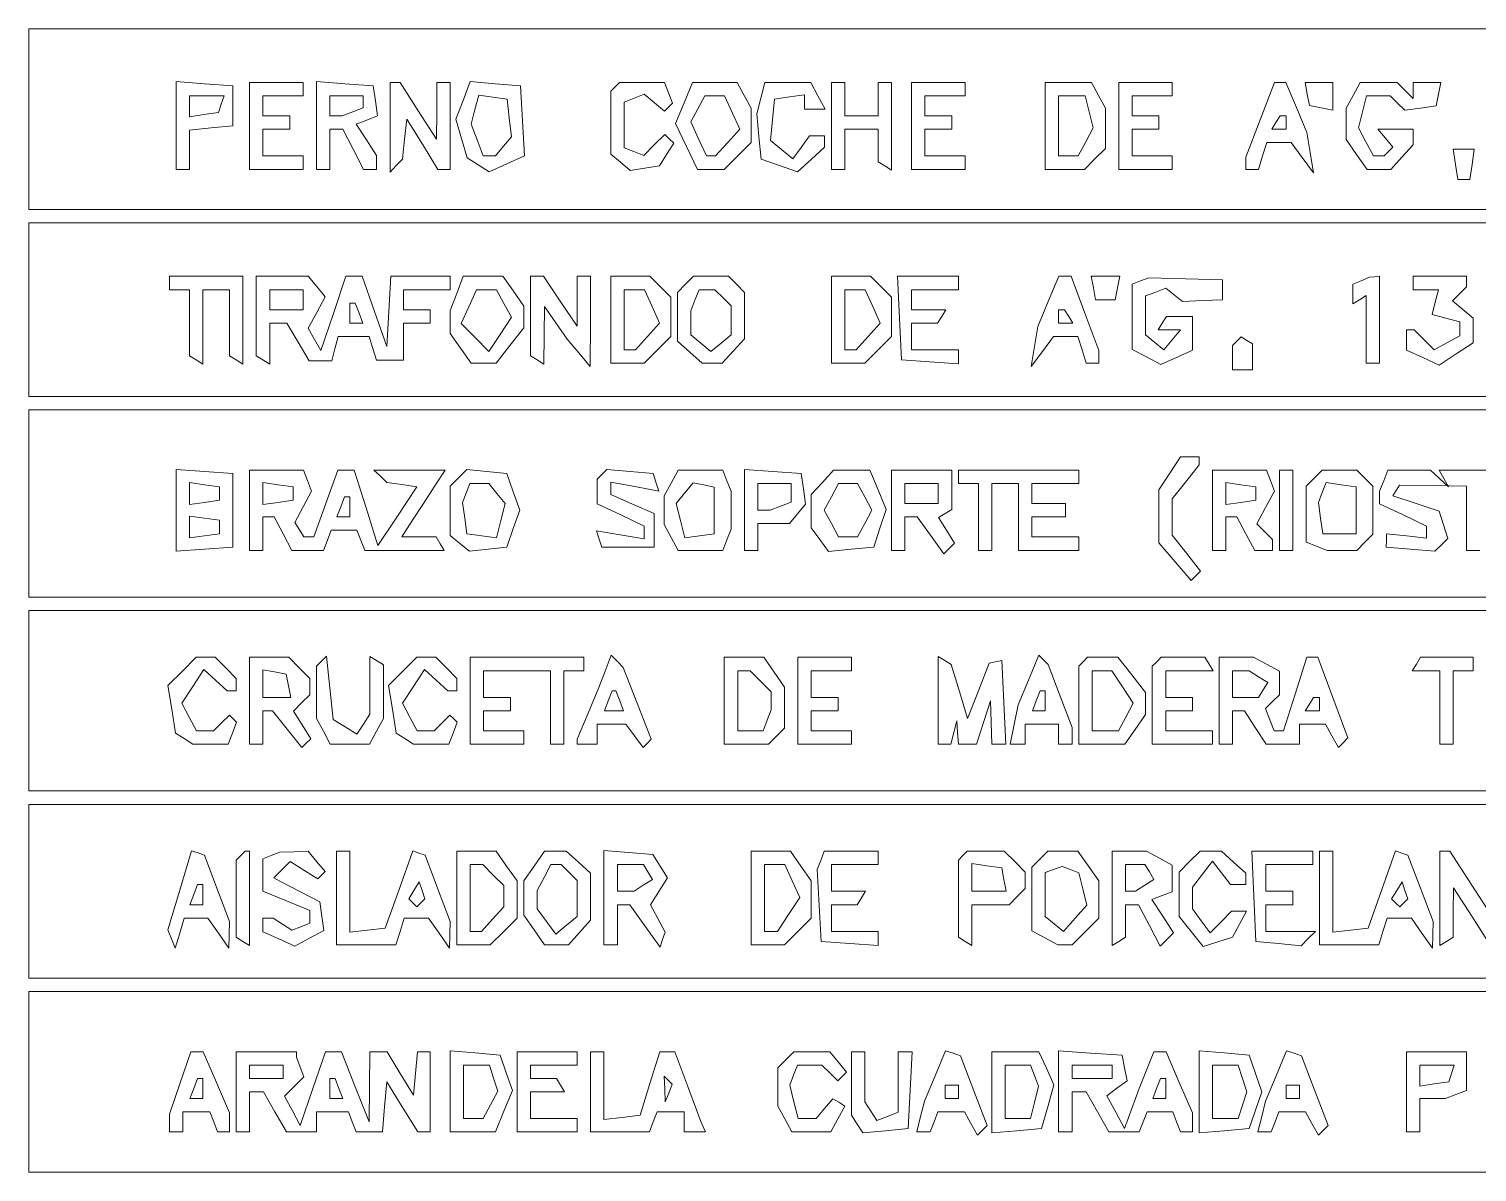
# Paper-space layout 'AN-01-DGE-004' of a CAD drawing. Header units: metres, sheet in millimetres. Extents: x 12 to 193, y 4 to 291.
# Drawn here: x 60.87 to 87.46, y 78.78 to 99.77 of the extents above; entities that cross this region are included whole.
import ezdxf

# ---------------------------------------------------------------- set-up
doc = ezdxf.new("R2010")
doc.units = ezdxf.units.M
doc.layers.add('DGE_CONTORNOS', color=7, linetype='Continuous', lineweight=0)
doc.layers.add('DGE_DATOS', color=7, linetype='Continuous', lineweight=0)

# ---------------------------------------------------------------- blocks, each defined once
blk = doc.blocks.new('LP_REF_DGE_MT_004')
at = {"layer": 'DGE_CONTORNOS'}
for points in [[(180.58, 98.112), (180.58, 96.455), (120.727, 96.455), (60.874, 96.455), (60.874, 98.112), (60.874, 99.77), (120.727, 99.77), (180.58, 99.77)], [(63.575, 97.996), (63.575, 97.191), (63.698, 97.191), (63.82, 97.191), (63.82, 97.552), (63.82, 97.912), (64.219, 97.951), (64.618, 97.989), (64.618, 98.358), (64.618, 98.726), (64.097, 98.764), (63.575, 98.802)], [(64.925, 97.989), (64.925, 97.191), (65.416, 97.191), (65.907, 97.191), (65.907, 97.314), (65.907, 97.437), (65.539, 97.437), (65.171, 97.437), (65.171, 97.682), (65.171, 97.928), (65.416, 97.928), (65.662, 97.928), (65.662, 98.051), (65.662, 98.174), (65.416, 98.174), (65.171, 98.174), (65.171, 98.358), (65.171, 98.542), (65.539, 98.542), (65.907, 98.542), (65.907, 98.665), (65.907, 98.787), (65.416, 98.787), (64.925, 98.787)], [(66.153, 97.996), (66.153, 97.191), (66.276, 97.191), (66.399, 97.191), (66.399, 97.56), (66.399, 97.928), (66.518, 97.928), (66.638, 97.928), (66.828, 97.56), (67.019, 97.191), (67.138, 97.191), (67.258, 97.191), (67.258, 97.318), (67.258, 97.446), (67.069, 97.733), (66.881, 98.021), (67.078, 98.097), (67.275, 98.172), (67.236, 98.449), (67.197, 98.726), (66.675, 98.764), (66.153, 98.802)], [(67.504, 97.965), (67.504, 97.142), (67.617, 97.259), (67.73, 97.376), (67.77, 97.744), (67.811, 98.112), (68.097, 97.652), (68.383, 97.191), (68.496, 97.191), (68.609, 97.191), (68.609, 97.989), (68.609, 98.787), (68.486, 98.787), (68.363, 98.787), (68.361, 98.266), (68.359, 97.744), (68.023, 98.265), (67.688, 98.786), (67.596, 98.787), (67.504, 98.787)], [(68.845, 98.457), (68.714, 98.112), (68.816, 97.757), (68.917, 97.401), (69.122, 97.272), (69.326, 97.143), (69.649, 97.29), (69.972, 97.438), (69.935, 98.082), (69.898, 98.726), (69.437, 98.764), (68.976, 98.802)], [(71.637, 98.706), (71.555, 98.624), (71.555, 98.045), (71.555, 97.467), (71.733, 97.32), (71.91, 97.173), (72.18, 97.213), (72.451, 97.253), (72.582, 97.462), (72.713, 97.671), (72.631, 97.753), (72.549, 97.834), (72.356, 97.641), (72.162, 97.447), (71.981, 97.517), (71.801, 97.586), (71.801, 98.006), (71.801, 98.427), (71.986, 98.498), (72.172, 98.569), (72.358, 98.415), (72.543, 98.261), (72.617, 98.335), (72.69, 98.409), (72.618, 98.598), (72.545, 98.787), (72.132, 98.787), (71.719, 98.787)], [(72.902, 98.41), (72.746, 98.033), (72.947, 97.612), (73.147, 97.191), (73.395, 97.191), (73.642, 97.191), (73.888, 97.437), (74.133, 97.682), (74.133, 97.997), (74.133, 98.312), (74.006, 98.55), (73.879, 98.787), (73.469, 98.787), (73.058, 98.787)], [(74.311, 98.498), (74.238, 98.208), (74.278, 97.794), (74.318, 97.38), (74.652, 97.263), (74.985, 97.147), (75.235, 97.372), (75.484, 97.598), (75.484, 97.702), (75.484, 97.805), (75.344, 97.805), (75.204, 97.805), (75.05, 97.595), (74.897, 97.385), (74.693, 97.554), (74.489, 97.723), (74.526, 98.102), (74.563, 98.481), (74.839, 98.52), (75.116, 98.559), (75.116, 98.428), (75.116, 98.296), (75.304, 98.296), (75.493, 98.296), (75.361, 98.542), (75.23, 98.787), (74.807, 98.787), (74.384, 98.787)], [(75.607, 97.989), (75.607, 97.191), (75.73, 97.191), (75.852, 97.191), (75.852, 97.56), (75.852, 97.928), (76.159, 97.928), (76.466, 97.928), (76.466, 97.628), (76.466, 97.329), (76.589, 97.253), (76.712, 97.177), (76.712, 97.982), (76.712, 98.787), (76.589, 98.787), (76.466, 98.787), (76.466, 98.481), (76.466, 98.174), (76.159, 98.174), (75.852, 98.174), (75.852, 98.481), (75.852, 98.787), (75.73, 98.787), (75.607, 98.787)], [(77.08, 97.989), (77.08, 97.191), (77.571, 97.191), (78.062, 97.191), (78.062, 97.314), (78.062, 97.437), (77.694, 97.437), (77.326, 97.437), (77.326, 97.682), (77.326, 97.928), (77.571, 97.928), (77.817, 97.928), (77.817, 98.051), (77.817, 98.174), (77.571, 98.174), (77.326, 98.174), (77.326, 98.358), (77.326, 98.542), (77.694, 98.542), (78.062, 98.542), (78.062, 98.665), (78.062, 98.787), (77.571, 98.787), (77.08, 98.787)], [(79.536, 97.989), (79.536, 97.191), (79.895, 97.191), (80.255, 97.191), (80.448, 97.384), (80.641, 97.577), (80.641, 97.945), (80.641, 98.312), (80.513, 98.55), (80.386, 98.787), (79.961, 98.787), (79.536, 98.787)], [(80.886, 97.989), (80.886, 97.191), (81.377, 97.191), (81.868, 97.191), (81.868, 97.314), (81.868, 97.437), (81.5, 97.437), (81.132, 97.437), (81.132, 97.682), (81.132, 97.928), (81.377, 97.928), (81.623, 97.928), (81.623, 98.051), (81.623, 98.174), (81.377, 98.174), (81.132, 98.174), (81.132, 98.358), (81.132, 98.542), (81.5, 98.542), (81.868, 98.542), (81.868, 98.665), (81.868, 98.787), (81.377, 98.787), (80.886, 98.787)], [(83.481, 98.101), (83.219, 97.415), (83.219, 97.303), (83.219, 97.191), (83.333, 97.191), (83.448, 97.191), (83.526, 97.437), (83.604, 97.682), (83.826, 97.682), (84.048, 97.682), (84.253, 97.406), (84.458, 97.13), (84.399, 97.498), (84.34, 97.867), (84.146, 98.327), (83.952, 98.787), (83.848, 98.787), (83.744, 98.787)], [(84.347, 98.574), (84.388, 98.361), (84.602, 98.319), (84.815, 98.278), (84.815, 98.533), (84.815, 98.787), (84.56, 98.787), (84.306, 98.787)], [(85.188, 98.55), (85.061, 98.312), (85.061, 98.025), (85.061, 97.737), (85.252, 97.464), (85.443, 97.191), (85.662, 97.191), (85.882, 97.191), (86.085, 97.416), (86.288, 97.64), (86.288, 97.784), (86.288, 97.928), (85.966, 97.928), (85.644, 97.928), (85.781, 97.763), (85.918, 97.599), (85.837, 97.518), (85.756, 97.437), (85.658, 97.437), (85.56, 97.437), (85.423, 97.694), (85.285, 97.951), (85.359, 98.246), (85.434, 98.542), (85.652, 98.542), (85.871, 98.542), (86.004, 98.409), (86.137, 98.276), (86.426, 98.317), (86.715, 98.358), (86.756, 98.573), (86.797, 98.787), (86.543, 98.787), (86.288, 98.787), (86.288, 98.64), (86.288, 98.493), (86.141, 98.64), (85.994, 98.787), (85.654, 98.787), (85.315, 98.787)], [(64.404, 98.388), (64.354, 98.235), (64.087, 98.196), (63.82, 98.157), (63.82, 98.349), (63.82, 98.542), (64.137, 98.542), (64.455, 98.542)], [(67.012, 98.432), (67.012, 98.323), (66.818, 98.248), (66.624, 98.174), (66.511, 98.174), (66.399, 98.174), (66.399, 98.358), (66.399, 98.542), (66.706, 98.542), (67.012, 98.542)], [(69.692, 98.135), (69.731, 97.79), (69.585, 97.614), (69.438, 97.437), (69.327, 97.437), (69.216, 97.437), (69.105, 97.731), (68.993, 98.024), (69.062, 98.29), (69.132, 98.555), (69.392, 98.518), (69.652, 98.481)], [(73.787, 98.235), (73.927, 97.929), (73.704, 97.683), (73.482, 97.437), (73.397, 97.437), (73.313, 97.437), (73.17, 97.751), (73.027, 98.065), (73.155, 98.303), (73.283, 98.542), (73.465, 98.542), (73.648, 98.542)], [(80.342, 98.246), (80.416, 97.951), (80.278, 97.694), (80.141, 97.437), (79.961, 97.437), (79.781, 97.437), (79.781, 97.989), (79.781, 98.542), (80.024, 98.542), (80.268, 98.542)], [(83.956, 98.051), (83.956, 97.928), (83.826, 97.928), (83.695, 97.928), (83.771, 98.051), (83.847, 98.174), (83.901, 98.174), (83.956, 98.174)], [(87.069, 97.283), (87.111, 97.007), (87.221, 97.007), (87.332, 97.007), (87.371, 97.283), (87.41, 97.56), (87.218, 97.56), (87.026, 97.56)], [(180.58, 94.613), (180.58, 93.017), (120.727, 93.017), (60.874, 93.017), (60.874, 94.613), (60.874, 96.209), (120.727, 96.209), (180.58, 96.209)], [(63.452, 95.104), (63.452, 94.981), (63.636, 94.981), (63.82, 94.981), (63.82, 94.375), (63.82, 93.768), (63.943, 93.692), (64.066, 93.616), (64.066, 94.299), (64.066, 94.981), (64.311, 94.981), (64.557, 94.981), (64.557, 94.375), (64.557, 93.768), (64.68, 93.692), (64.803, 93.616), (64.803, 94.422), (64.803, 95.227), (64.127, 95.227), (63.452, 95.227)], [(65.048, 94.498), (65.048, 93.768), (65.171, 93.692), (65.294, 93.616), (65.294, 93.992), (65.294, 94.368), (65.451, 94.368), (65.609, 94.368), (65.814, 94.02), (66.02, 93.672), (66.226, 93.672), (66.432, 93.672), (66.491, 93.897), (66.55, 94.122), (66.834, 94.122), (67.119, 94.122), (67.188, 93.903), (67.258, 93.684), (67.504, 93.684), (67.749, 93.684), (67.749, 94.026), (67.749, 94.368), (67.995, 94.368), (68.24, 94.368), (68.24, 94.49), (68.24, 94.613), (67.995, 94.613), (67.749, 94.613), (67.749, 94.797), (67.749, 94.981), (68.179, 94.981), (68.609, 94.981), (68.609, 95.104), (68.609, 95.227), (68.062, 95.227), (67.516, 95.227), (67.479, 94.582), (67.442, 93.938), (67.217, 94.582), (66.993, 95.227), (66.844, 95.227), (66.695, 95.227), (66.463, 94.545), (66.231, 93.863), (66.117, 94.068), (66.003, 94.272), (66.158, 94.561), (66.313, 94.85), (66.157, 95.039), (66, 95.227), (65.524, 95.227), (65.048, 95.227)], [(68.728, 94.912), (68.609, 94.597), (68.609, 94.387), (68.609, 94.177), (68.8, 93.904), (68.991, 93.631), (69.22, 93.631), (69.45, 93.631), (69.705, 93.954), (69.959, 94.278), (69.959, 94.48), (69.959, 94.681), (69.768, 94.954), (69.577, 95.227), (69.212, 95.227), (68.848, 95.227)], [(70.082, 94.498), (70.082, 93.768), (70.205, 93.692), (70.327, 93.616), (70.334, 94.146), (70.34, 94.675), (70.549, 94.374), (70.757, 94.074), (70.968, 93.822), (71.179, 93.57), (71.183, 94.398), (71.187, 95.227), (71.064, 95.227), (70.941, 95.227), (70.941, 94.769), (70.941, 94.311), (70.63, 94.769), (70.319, 95.227), (70.2, 95.227), (70.082, 95.227)], [(71.555, 94.429), (71.555, 93.631), (71.862, 93.631), (72.169, 93.631), (72.415, 93.877), (72.66, 94.122), (72.66, 94.482), (72.66, 94.841), (72.467, 95.034), (72.274, 95.227), (71.915, 95.227), (71.555, 95.227)], [(72.93, 95.08), (72.783, 94.932), (72.783, 94.485), (72.783, 94.037), (73.007, 93.834), (73.232, 93.631), (73.418, 93.631), (73.604, 93.631), (73.808, 93.856), (74.011, 94.08), (74.011, 94.506), (74.011, 94.932), (73.863, 95.08), (73.716, 95.227), (73.397, 95.227), (73.078, 95.227)], [(75.607, 94.429), (75.607, 93.631), (75.914, 93.631), (76.221, 93.631), (76.466, 93.877), (76.712, 94.122), (76.712, 94.482), (76.712, 94.841), (76.519, 95.034), (76.326, 95.227), (75.966, 95.227), (75.607, 95.227)], [(76.859, 94.46), (76.896, 93.692), (77.418, 93.655), (77.94, 93.617), (77.94, 93.747), (77.94, 93.877), (77.51, 93.877), (77.08, 93.877), (77.08, 94.122), (77.08, 94.368), (77.318, 94.368), (77.557, 94.368), (77.633, 94.49), (77.708, 94.613), (77.394, 94.613), (77.08, 94.613), (77.08, 94.797), (77.08, 94.981), (77.51, 94.981), (77.94, 94.981), (77.94, 95.104), (77.94, 95.227), (77.381, 95.227), (76.823, 95.227)], [(79.591, 94.767), (79.397, 94.306), (79.338, 93.938), (79.278, 93.57), (79.483, 93.846), (79.688, 94.122), (79.911, 94.122), (80.133, 94.122), (80.211, 93.877), (80.289, 93.631), (80.403, 93.631), (80.518, 93.631), (80.518, 93.749), (80.518, 93.867), (80.263, 94.547), (80.009, 95.227), (79.897, 95.227), (79.784, 95.227)], [(80.418, 95.012), (80.46, 94.797), (80.641, 94.797), (80.821, 94.797), (80.863, 95.012), (80.904, 95.227), (80.641, 95.227), (80.377, 95.227)], [(81.285, 95.142), (81.132, 95.084), (81.132, 94.484), (81.132, 93.885), (81.393, 93.745), (81.654, 93.606), (81.945, 93.738), (82.237, 93.871), (82.237, 94.181), (82.237, 94.49), (81.998, 94.49), (81.76, 94.49), (81.684, 94.368), (81.608, 94.245), (81.815, 94.245), (82.021, 94.245), (81.867, 94.059), (81.713, 93.874), (81.545, 94.013), (81.377, 94.152), (81.377, 94.509), (81.377, 94.866), (81.563, 94.938), (81.749, 95.009), (81.901, 94.888), (82.053, 94.766), (82.421, 94.782), (82.789, 94.797), (82.789, 94.978), (82.789, 95.159), (82.114, 95.18), (81.439, 95.2)], [(85.337, 95.146), (85.183, 95.084), (85.183, 94.903), (85.183, 94.721), (85.306, 94.797), (85.429, 94.873), (85.429, 94.252), (85.429, 93.631), (85.552, 93.631), (85.674, 93.631), (85.674, 94.429), (85.674, 95.227), (85.582, 95.217), (85.49, 95.208)], [(86.288, 95.104), (86.288, 94.981), (86.522, 94.981), (86.756, 94.981), (86.697, 94.753), (86.637, 94.524), (86.892, 94.457), (87.148, 94.391), (87.148, 94.261), (87.148, 94.131), (86.911, 94.004), (86.674, 93.877), (86.49, 94.061), (86.306, 94.245), (86.236, 94.245), (86.166, 94.245), (86.166, 94.058), (86.166, 93.871), (86.467, 93.734), (86.769, 93.596), (87.081, 93.801), (87.393, 94.005), (87.393, 94.233), (87.393, 94.46), (87.204, 94.617), (87.015, 94.775), (87.143, 94.903), (87.27, 95.031), (87.27, 95.129), (87.27, 95.227), (86.779, 95.227), (86.288, 95.227)], [(65.907, 94.797), (65.907, 94.613), (65.601, 94.613), (65.294, 94.613), (65.294, 94.797), (65.294, 94.981), (65.601, 94.981), (65.907, 94.981)], [(69.595, 94.728), (69.731, 94.474), (69.526, 94.16), (69.32, 93.847), (69.065, 94.102), (68.81, 94.357), (68.952, 94.669), (69.094, 94.981), (69.277, 94.981), (69.459, 94.981)], [(72.314, 94.675), (72.454, 94.369), (72.231, 94.123), (72.008, 93.877), (71.904, 93.877), (71.801, 93.877), (71.801, 94.429), (71.801, 94.981), (71.988, 94.981), (72.174, 94.981)], [(73.618, 94.834), (73.765, 94.687), (73.765, 94.419), (73.765, 94.152), (73.581, 93.999), (73.397, 93.846), (73.213, 93.999), (73.028, 94.152), (73.028, 94.373), (73.028, 94.593), (73.103, 94.787), (73.178, 94.981), (73.324, 94.981), (73.47, 94.981)], [(76.366, 94.675), (76.505, 94.369), (76.283, 94.123), (76.06, 93.877), (75.956, 93.877), (75.852, 93.877), (75.852, 94.429), (75.852, 94.981), (76.039, 94.981), (76.226, 94.981)], [(66.934, 94.552), (67.005, 94.368), (66.886, 94.368), (66.767, 94.368), (66.767, 94.552), (66.767, 94.736), (66.815, 94.736), (66.863, 94.736)], [(79.965, 94.49), (80.041, 94.368), (79.911, 94.368), (79.781, 94.368), (79.781, 94.49), (79.781, 94.613), (79.835, 94.613), (79.889, 94.613)], [(83.052, 94.037), (82.973, 93.958), (82.973, 93.733), (82.973, 93.508), (83.157, 93.508), (83.342, 93.508), (83.342, 93.747), (83.342, 93.985), (83.236, 94.05), (83.13, 94.115)], [(180.58, 91.053), (180.58, 89.334), (120.727, 89.334), (60.874, 89.334), (60.874, 91.053), (60.874, 92.772), (120.727, 92.772), (180.58, 92.772)], [(81.821, 91.61), (81.623, 91.307), (81.623, 90.818), (81.623, 90.33), (81.919, 89.985), (82.216, 89.641), (82.302, 89.726), (82.387, 89.812), (82.128, 90.142), (81.868, 90.472), (81.868, 90.807), (81.868, 91.142), (82.114, 91.455), (82.359, 91.767), (82.359, 91.839), (82.359, 91.912), (82.189, 91.912), (82.019, 91.912)], [(63.575, 90.93), (63.575, 90.179), (64.097, 90.217), (64.618, 90.255), (64.618, 90.93), (64.618, 91.605), (64.097, 91.643), (63.575, 91.681)], [(64.925, 90.93), (64.925, 90.193), (65.048, 90.193), (65.171, 90.193), (65.171, 90.5), (65.171, 90.807), (65.273, 90.807), (65.375, 90.807), (65.539, 90.5), (65.703, 90.193), (65.993, 90.193), (66.284, 90.193), (66.354, 90.378), (66.425, 90.562), (66.661, 90.562), (66.897, 90.562), (66.968, 90.378), (67.039, 90.193), (67.77, 90.193), (68.5, 90.193), (68.424, 90.316), (68.349, 90.439), (68.035, 90.439), (67.721, 90.439), (67.919, 90.746), (68.117, 91.053), (68.316, 91.36), (68.514, 91.667), (67.861, 91.667), (67.209, 91.667), (67.326, 91.554), (67.442, 91.442), (67.718, 91.401), (67.995, 91.36), (67.638, 90.822), (67.28, 90.285), (67.063, 90.976), (66.845, 91.667), (66.695, 91.667), (66.546, 91.667), (66.325, 91.053), (66.105, 90.439), (66.013, 90.439), (65.922, 90.439), (65.839, 90.573), (65.756, 90.708), (65.909, 90.995), (66.063, 91.282), (65.989, 91.474), (65.915, 91.667), (65.42, 91.667), (64.925, 91.667)], [(68.761, 91.525), (68.609, 91.372), (68.609, 90.92), (68.609, 90.469), (68.785, 90.322), (68.962, 90.176), (69.305, 90.215), (69.648, 90.255), (69.766, 90.592), (69.884, 90.93), (69.766, 91.268), (69.648, 91.605), (69.281, 91.641), (68.914, 91.678)], [(71.397, 91.591), (71.31, 91.503), (71.31, 91.276), (71.31, 91.049), (71.739, 90.844), (72.169, 90.639), (72.169, 90.523), (72.169, 90.407), (71.731, 90.478), (71.293, 90.549), (71.342, 90.402), (71.391, 90.255), (71.872, 90.255), (72.353, 90.255), (72.353, 90.562), (72.353, 90.869), (71.954, 91.044), (71.555, 91.22), (71.555, 91.334), (71.555, 91.448), (71.998, 91.365), (72.44, 91.282), (72.387, 91.444), (72.334, 91.605), (71.91, 91.642), (71.485, 91.678)], [(72.664, 91.429), (72.537, 91.192), (72.537, 90.93), (72.537, 90.668), (72.664, 90.431), (72.792, 90.193), (73.204, 90.193), (73.616, 90.193), (73.691, 90.388), (73.765, 90.582), (73.765, 90.93), (73.765, 91.278), (73.691, 91.472), (73.616, 91.667), (73.204, 91.667), (72.792, 91.667)], [(74.011, 90.937), (74.011, 90.193), (74.133, 90.193), (74.256, 90.193), (74.256, 90.439), (74.256, 90.684), (74.548, 90.684), (74.84, 90.684), (74.987, 90.862), (75.135, 91.039), (75.094, 91.322), (75.054, 91.605), (74.532, 91.643), (74.011, 91.681)], [(75.442, 91.442), (75.238, 91.218), (75.238, 90.913), (75.238, 90.609), (75.397, 90.391), (75.556, 90.174), (75.971, 90.214), (76.386, 90.255), (76.5, 90.599), (76.614, 90.942), (76.464, 91.305), (76.314, 91.667), (75.979, 91.667), (75.645, 91.667)], [(76.712, 90.93), (76.712, 90.193), (76.835, 90.193), (76.957, 90.193), (76.957, 90.5), (76.957, 90.807), (77.07, 90.807), (77.182, 90.807), (77.428, 90.47), (77.674, 90.132), (77.771, 90.23), (77.869, 90.327), (77.723, 90.562), (77.576, 90.796), (77.696, 90.87), (77.817, 90.944), (77.817, 91.306), (77.817, 91.667), (77.264, 91.667), (76.712, 91.667)], [(77.94, 91.544), (77.94, 91.421), (78.124, 91.421), (78.308, 91.421), (78.308, 90.807), (78.308, 90.193), (78.431, 90.193), (78.553, 90.193), (78.553, 90.807), (78.553, 91.421), (78.799, 91.421), (79.045, 91.421), (79.045, 90.807), (79.045, 90.193), (79.597, 90.193), (80.149, 90.193), (80.149, 90.316), (80.149, 90.439), (79.72, 90.439), (79.29, 90.439), (79.29, 90.623), (79.29, 90.807), (79.597, 90.807), (79.904, 90.807), (79.904, 90.93), (79.904, 91.053), (79.597, 91.053), (79.29, 91.053), (79.29, 91.237), (79.29, 91.421), (79.72, 91.421), (80.149, 91.421), (80.149, 91.544), (80.149, 91.667), (79.045, 91.667), (77.94, 91.667)], [(82.605, 90.93), (82.605, 90.193), (82.728, 90.193), (82.851, 90.193), (82.851, 90.5), (82.851, 90.807), (82.953, 90.807), (83.055, 90.807), (83.219, 90.5), (83.383, 90.193), (83.547, 90.193), (83.71, 90.193), (83.71, 90.292), (83.71, 90.39), (83.565, 90.535), (83.42, 90.679), (83.581, 90.981), (83.743, 91.282), (83.669, 91.474), (83.595, 91.667), (83.1, 91.667), (82.605, 91.667)], [(83.833, 90.93), (83.833, 90.193), (83.956, 90.193), (84.078, 90.193), (84.078, 90.93), (84.078, 91.667), (83.956, 91.667), (83.833, 91.667)], [(84.471, 91.519), (84.324, 91.372), (84.324, 90.857), (84.324, 90.342), (84.518, 90.268), (84.712, 90.193), (84.985, 90.193), (85.257, 90.193), (85.404, 90.341), (85.552, 90.488), (85.552, 90.93), (85.552, 91.372), (85.404, 91.519), (85.257, 91.667), (84.938, 91.667), (84.619, 91.667)], [(64.373, 91.237), (64.373, 91.114), (64.097, 91.075), (63.82, 91.036), (63.82, 91.237), (63.82, 91.438), (64.097, 91.399), (64.373, 91.36)], [(65.723, 91.237), (65.723, 91.114), (65.447, 91.075), (65.171, 91.036), (65.171, 91.237), (65.171, 91.438), (65.447, 91.399), (65.723, 91.36)], [(69.467, 91.239), (69.618, 91.056), (69.539, 90.739), (69.459, 90.423), (69.187, 90.462), (68.916, 90.5), (68.875, 90.785), (68.835, 91.071), (68.902, 91.246), (68.969, 91.421), (69.142, 91.421), (69.315, 91.421)], [(73.458, 90.928), (73.458, 90.5), (73.186, 90.462), (72.914, 90.423), (72.835, 90.739), (72.756, 91.056), (72.911, 91.244), (73.067, 91.432), (73.263, 91.394), (73.458, 91.356)], [(74.87, 91.25), (74.87, 91.079), (74.676, 91.005), (74.482, 90.93), (74.369, 90.93), (74.256, 90.93), (74.256, 91.176), (74.256, 91.421), (74.563, 91.421), (74.87, 91.421)], [(76.221, 91.176), (76.352, 90.93), (76.221, 90.684), (76.089, 90.439), (75.914, 90.439), (75.738, 90.439), (75.607, 90.684), (75.475, 90.93), (75.607, 91.176), (75.738, 91.421), (75.914, 91.421), (76.089, 91.421)], [(77.571, 91.237), (77.571, 91.053), (77.264, 91.053), (76.957, 91.053), (76.957, 91.237), (76.957, 91.421), (77.264, 91.421), (77.571, 91.421)], [(83.403, 91.237), (83.403, 91.114), (83.127, 91.075), (82.851, 91.036), (82.851, 91.237), (82.851, 91.438), (83.127, 91.399), (83.403, 91.36)], [(85.245, 90.93), (85.245, 90.5), (84.938, 90.5), (84.631, 90.5), (84.59, 90.785), (84.55, 91.071), (84.621, 91.254), (84.691, 91.438), (84.968, 91.399), (85.245, 91.36)], [(66.767, 90.991), (66.767, 90.807), (66.648, 90.807), (66.529, 90.807), (66.6, 90.991), (66.67, 91.176), (66.719, 91.176), (66.767, 91.176)], [(64.373, 90.623), (64.373, 90.5), (64.097, 90.461), (63.82, 90.422), (63.82, 90.623), (63.82, 90.824), (64.097, 90.785), (64.373, 90.746)], [(180.58, 87.431), (180.58, 85.774), (120.727, 85.774), (60.874, 85.774), (60.874, 87.431), (60.874, 89.088), (120.727, 89.088), (180.58, 89.088)], [(63.684, 87.97), (63.424, 87.71), (63.495, 87.274), (63.566, 86.837), (63.724, 86.737), (63.882, 86.637), (64.206, 86.635), (64.531, 86.633), (64.608, 86.835), (64.686, 87.036), (64.619, 87.103), (64.553, 87.169), (64.408, 87.024), (64.262, 86.878), (64.107, 86.878), (63.952, 86.878), (63.816, 87.132), (63.68, 87.386), (63.883, 87.695), (64.085, 88.004), (64.3, 87.81), (64.515, 87.615), (64.597, 87.615), (64.68, 87.615), (64.68, 87.729), (64.68, 87.843), (64.487, 88.036), (64.294, 88.229), (64.118, 88.229), (63.943, 88.229)], [(64.925, 87.431), (64.925, 86.633), (65.048, 86.633), (65.171, 86.633), (65.171, 86.94), (65.171, 87.247), (65.258, 87.247), (65.346, 87.247), (65.616, 86.909), (65.885, 86.572), (65.966, 86.652), (66.047, 86.732), (65.888, 86.986), (65.729, 87.241), (65.88, 87.391), (66.03, 87.541), (66.03, 87.692), (66.03, 87.843), (65.837, 88.036), (65.644, 88.229), (65.285, 88.229), (64.925, 88.229)], [(66.245, 88.159), (66.153, 88.065), (66.153, 87.587), (66.153, 87.108), (66.28, 86.87), (66.407, 86.633), (66.767, 86.633), (67.127, 86.633), (67.254, 86.87), (67.381, 87.108), (67.381, 87.6), (67.381, 88.092), (67.258, 88.168), (67.135, 88.243), (67.133, 87.714), (67.131, 87.185), (67.014, 87.001), (66.897, 86.817), (66.678, 86.952), (66.46, 87.088), (66.399, 87.67), (66.337, 88.252)], [(67.735, 87.97), (67.476, 87.71), (67.547, 87.274), (67.618, 86.837), (67.775, 86.737), (67.933, 86.637), (68.258, 86.635), (68.582, 86.633), (68.66, 86.835), (68.737, 87.036), (68.671, 87.103), (68.604, 87.169), (68.459, 87.024), (68.314, 86.878), (68.159, 86.878), (68.003, 86.878), (67.867, 87.132), (67.732, 87.386), (67.934, 87.695), (68.137, 88.004), (68.352, 87.81), (68.567, 87.615), (68.649, 87.615), (68.731, 87.615), (68.731, 87.729), (68.731, 87.843), (68.538, 88.036), (68.345, 88.229), (68.17, 88.229), (67.995, 88.229)], [(68.977, 87.431), (68.977, 86.633), (69.468, 86.633), (69.959, 86.633), (69.959, 86.756), (69.959, 86.878), (69.591, 86.878), (69.222, 86.878), (69.222, 87.063), (69.222, 87.247), (69.468, 87.247), (69.714, 87.247), (69.714, 87.37), (69.714, 87.492), (69.468, 87.492), (69.222, 87.492), (69.222, 87.738), (69.222, 87.983), (69.836, 87.983), (70.45, 87.983), (70.45, 87.308), (70.45, 86.633), (70.573, 86.633), (70.696, 86.633), (70.696, 87.308), (70.696, 87.983), (70.88, 87.983), (71.064, 87.983), (71.064, 88.106), (71.064, 88.229), (70.02, 88.229), (68.977, 88.229)], [(71.452, 87.973), (71.339, 87.676), (71.14, 87.201), (70.941, 86.726), (70.941, 86.679), (70.941, 86.633), (71.125, 86.633), (71.31, 86.633), (71.31, 86.817), (71.31, 87.001), (71.572, 87.001), (71.835, 87.001), (71.992, 86.787), (72.149, 86.572), (72.225, 86.648), (72.301, 86.724), (72.042, 87.384), (71.783, 88.045), (71.674, 88.157), (71.564, 88.269)], [(73.642, 87.431), (73.642, 86.633), (74.048, 86.633), (74.453, 86.633), (74.6, 86.78), (74.747, 86.928), (74.747, 87.305), (74.747, 87.683), (74.556, 87.956), (74.365, 88.229), (74.004, 88.229), (73.642, 88.229)], [(74.993, 87.431), (74.993, 86.633), (75.484, 86.633), (75.975, 86.633), (75.975, 86.756), (75.975, 86.878), (75.607, 86.878), (75.238, 86.878), (75.238, 87.063), (75.238, 87.247), (75.484, 87.247), (75.73, 87.247), (75.73, 87.37), (75.73, 87.492), (75.484, 87.492), (75.238, 87.492), (75.238, 87.738), (75.238, 87.983), (75.607, 87.983), (75.975, 87.983), (75.975, 88.106), (75.975, 88.229), (75.484, 88.229), (74.993, 88.229)], [(77.571, 87.438), (77.571, 86.633), (77.685, 86.633), (77.799, 86.633), (77.855, 86.848), (77.911, 87.063), (77.925, 86.848), (77.94, 86.633), (78.106, 86.633), (78.272, 86.633), (78.4, 87.032), (78.528, 87.431), (78.541, 87.032), (78.553, 86.633), (78.682, 86.633), (78.811, 86.633), (78.774, 87.4), (78.738, 88.168), (78.622, 88.146), (78.507, 88.124), (78.307, 87.614), (78.108, 87.103), (77.959, 87.599), (77.81, 88.096), (77.691, 88.17), (77.571, 88.243)], [(79.226, 87.812), (79.036, 87.357), (78.963, 86.995), (78.891, 86.633), (79.029, 86.633), (79.167, 86.633), (79.167, 86.817), (79.167, 87.001), (79.474, 87.001), (79.781, 87.001), (79.781, 86.817), (79.781, 86.633), (79.904, 86.633), (80.027, 86.633), (80.027, 86.786), (80.027, 86.94), (79.807, 87.517), (79.588, 88.095), (79.502, 88.181), (79.416, 88.267)], [(80.231, 88.147), (80.149, 88.065), (80.149, 87.349), (80.149, 86.633), (80.572, 86.633), (80.995, 86.633), (81.186, 86.906), (81.377, 87.179), (81.377, 87.38), (81.377, 87.582), (81.123, 87.905), (80.868, 88.229), (80.591, 88.229), (80.313, 88.229)], [(81.582, 88.147), (81.5, 88.065), (81.5, 87.349), (81.5, 86.633), (82.053, 86.633), (82.605, 86.633), (82.605, 86.756), (82.605, 86.878), (82.175, 86.878), (81.746, 86.878), (81.746, 87.063), (81.746, 87.247), (81.991, 87.247), (82.237, 87.247), (82.237, 87.37), (82.237, 87.492), (81.991, 87.492), (81.746, 87.492), (81.746, 87.738), (81.746, 87.983), (82.183, 87.983), (82.62, 87.983), (82.544, 88.106), (82.468, 88.229), (82.066, 88.229), (81.664, 88.229)], [(82.728, 87.431), (82.728, 86.633), (82.851, 86.633), (82.973, 86.633), (82.973, 86.94), (82.973, 87.247), (83.082, 87.247), (83.191, 87.247), (83.392, 86.94), (83.593, 86.633), (83.897, 86.633), (84.201, 86.633), (84.201, 86.817), (84.201, 87.001), (84.441, 87.001), (84.68, 87.001), (84.8, 86.787), (84.919, 86.574), (85.006, 86.661), (85.093, 86.748), (84.816, 87.488), (84.539, 88.229), (84.438, 88.229), (84.336, 88.229), (84.124, 87.554), (83.911, 86.878), (83.823, 86.878), (83.736, 86.878), (83.658, 87.083), (83.579, 87.288), (83.706, 87.415), (83.833, 87.541), (83.833, 87.758), (83.833, 87.975), (83.595, 88.102), (83.358, 88.229), (83.043, 88.229), (82.728, 88.229)], [(86.35, 88.106), (86.274, 87.983), (86.527, 87.983), (86.779, 87.983), (86.779, 87.308), (86.779, 86.633), (86.902, 86.633), (87.025, 86.633), (87.025, 87.308), (87.025, 87.983), (87.209, 87.983), (87.393, 87.983), (87.393, 88.106), (87.393, 88.229), (86.909, 88.229), (86.426, 88.229)], [(65.639, 87.706), (65.68, 87.492), (65.425, 87.492), (65.171, 87.492), (65.171, 87.747), (65.171, 88.001), (65.384, 87.96), (65.598, 87.919)], [(74.309, 87.791), (74.502, 87.598), (74.502, 87.432), (74.502, 87.267), (74.427, 87.073), (74.353, 86.878), (74.12, 86.878), (73.888, 86.878), (73.888, 87.431), (73.888, 87.983), (74.002, 87.983), (74.116, 87.983)], [(80.953, 87.685), (81.149, 87.386), (81.013, 87.132), (80.878, 86.878), (80.636, 86.878), (80.395, 86.878), (80.395, 87.431), (80.395, 87.983), (80.576, 87.983), (80.758, 87.983)], [(83.449, 87.873), (83.619, 87.765), (83.534, 87.629), (83.45, 87.492), (83.212, 87.492), (82.973, 87.492), (82.973, 87.738), (82.973, 87.983), (83.127, 87.982), (83.28, 87.98)], [(71.722, 87.431), (71.793, 87.247), (71.617, 87.247), (71.44, 87.247), (71.511, 87.431), (71.581, 87.615), (71.617, 87.615), (71.652, 87.615)], [(79.536, 87.431), (79.536, 87.247), (79.417, 87.247), (79.298, 87.247), (79.368, 87.431), (79.439, 87.615), (79.487, 87.615), (79.536, 87.615)], [(84.569, 87.37), (84.569, 87.247), (84.439, 87.247), (84.309, 87.247), (84.385, 87.37), (84.461, 87.492), (84.515, 87.492), (84.569, 87.492)], [(180.58, 83.932), (180.58, 82.336), (120.727, 82.336), (60.874, 82.336), (60.874, 83.932), (60.874, 85.528), (120.727, 85.528), (180.58, 85.528)], [(63.642, 83.95), (63.422, 83.224), (63.49, 83.056), (63.558, 82.888), (63.642, 83.165), (63.726, 83.441), (63.942, 83.441), (64.159, 83.441), (64.351, 83.165), (64.544, 82.888), (64.55, 83.134), (64.557, 83.379), (64.325, 83.989), (64.094, 84.598), (63.978, 84.637), (63.861, 84.675)], [(64.762, 84.587), (64.68, 84.505), (64.68, 83.796), (64.68, 83.087), (64.803, 83.011), (64.925, 82.935), (64.925, 83.802), (64.925, 84.669), (64.884, 84.669), (64.843, 84.669)], [(65.324, 84.587), (65.171, 84.525), (65.171, 84.23), (65.171, 83.935), (65.601, 83.756), (66.03, 83.576), (66.03, 83.46), (66.03, 83.344), (65.866, 83.281), (65.701, 83.218), (65.528, 83.328), (65.355, 83.437), (65.263, 83.439), (65.171, 83.441), (65.171, 83.315), (65.171, 83.19), (65.462, 83.057), (65.754, 82.924), (66.022, 83.068), (66.291, 83.212), (66.253, 83.476), (66.214, 83.74), (65.846, 83.928), (65.478, 84.116), (65.425, 84.149), (65.371, 84.182), (65.52, 84.33), (65.668, 84.478), (65.923, 84.319), (66.177, 84.16), (66.244, 84.227), (66.311, 84.294), (66.156, 84.481), (66, 84.669), (65.739, 84.659), (65.478, 84.649)], [(66.521, 83.809), (66.521, 82.95), (67.066, 82.95), (67.61, 82.95), (67.688, 83.195), (67.766, 83.441), (67.988, 83.441), (68.21, 83.441), (68.403, 83.165), (68.596, 82.888), (68.602, 83.134), (68.608, 83.379), (68.377, 83.989), (68.146, 84.598), (68.033, 84.635), (67.921, 84.673), (67.669, 83.965), (67.417, 83.257), (67.092, 83.218), (66.767, 83.179), (66.767, 83.924), (66.767, 84.669), (66.644, 84.669), (66.521, 84.669)], [(68.731, 83.809), (68.731, 82.95), (69.038, 82.95), (69.345, 82.95), (69.591, 83.195), (69.836, 83.441), (69.836, 83.782), (69.836, 84.123), (69.645, 84.396), (69.454, 84.669), (69.093, 84.669), (68.731, 84.669)], [(70.15, 84.396), (69.959, 84.123), (69.959, 83.809), (69.959, 83.495), (70.15, 83.223), (70.341, 82.95), (70.561, 82.95), (70.78, 82.95), (70.984, 83.174), (71.187, 83.399), (71.187, 83.83), (71.187, 84.262), (70.962, 84.465), (70.738, 84.669), (70.54, 84.669), (70.341, 84.669)], [(71.432, 83.817), (71.432, 82.95), (71.555, 82.95), (71.678, 82.95), (71.678, 83.318), (71.678, 83.686), (71.792, 83.686), (71.907, 83.686), (72.184, 83.297), (72.462, 82.907), (72.508, 83.044), (72.553, 83.182), (72.42, 83.431), (72.286, 83.681), (72.442, 83.93), (72.597, 84.178), (72.463, 84.393), (72.328, 84.607), (71.88, 84.645), (71.432, 84.683)], [(74.133, 83.809), (74.133, 82.95), (74.44, 82.95), (74.747, 82.95), (74.993, 83.195), (75.238, 83.441), (75.238, 83.782), (75.238, 84.123), (75.047, 84.396), (74.856, 84.669), (74.495, 84.669), (74.133, 84.669)], [(75.412, 84.5), (75.347, 84.332), (75.385, 83.672), (75.423, 83.011), (75.944, 82.973), (76.466, 82.936), (76.466, 83.065), (76.466, 83.195), (76.037, 83.195), (75.607, 83.195), (75.607, 83.441), (75.607, 83.686), (75.845, 83.686), (76.083, 83.686), (76.159, 83.809), (76.235, 83.932), (75.921, 83.932), (75.607, 83.932), (75.607, 84.177), (75.607, 84.423), (76.037, 84.423), (76.466, 84.423), (76.466, 84.546), (76.466, 84.669), (75.971, 84.669), (75.476, 84.669)], [(78.021, 84.587), (77.94, 84.505), (77.94, 83.796), (77.94, 83.087), (78.062, 83.011), (78.185, 82.935), (78.185, 83.311), (78.185, 83.686), (78.529, 83.686), (78.873, 83.686), (79.02, 83.834), (79.167, 83.981), (79.167, 84.132), (79.167, 84.283), (78.974, 84.476), (78.781, 84.669), (78.442, 84.669), (78.103, 84.669)], [(79.437, 84.521), (79.29, 84.374), (79.29, 83.789), (79.29, 83.204), (79.528, 83.077), (79.765, 82.95), (79.896, 82.95), (80.027, 82.95), (80.272, 83.195), (80.518, 83.441), (80.518, 83.782), (80.518, 84.123), (80.327, 84.396), (80.136, 84.669), (79.86, 84.669), (79.585, 84.669)], [(80.763, 83.802), (80.763, 82.935), (80.886, 83.011), (81.009, 83.087), (81.009, 83.387), (81.009, 83.686), (81.129, 83.686), (81.248, 83.686), (81.446, 83.304), (81.644, 82.922), (81.767, 83.045), (81.891, 83.169), (81.691, 83.474), (81.491, 83.78), (81.68, 83.852), (81.868, 83.924), (81.868, 84.169), (81.868, 84.414), (81.631, 84.541), (81.393, 84.669), (81.078, 84.669), (80.763, 84.669)], [(82.184, 84.476), (81.991, 84.283), (81.991, 83.875), (81.991, 83.468), (82.214, 83.193), (82.436, 82.919), (82.705, 83.004), (82.974, 83.089), (83.101, 83.326), (83.228, 83.564), (83.092, 83.564), (82.956, 83.564), (82.758, 83.366), (82.56, 83.168), (82.398, 83.389), (82.237, 83.611), (82.237, 83.809), (82.237, 84.008), (82.421, 84.246), (82.605, 84.484), (82.772, 84.27), (82.939, 84.055), (83.079, 84.055), (83.219, 84.055), (83.219, 84.158), (83.219, 84.262), (82.994, 84.465), (82.77, 84.669), (82.573, 84.669), (82.377, 84.669)], [(83.367, 83.84), (83.403, 83.011), (83.818, 82.971), (84.232, 82.932), (84.364, 83.064), (84.496, 83.195), (84.041, 83.195), (83.587, 83.195), (83.587, 83.441), (83.587, 83.686), (83.833, 83.686), (84.078, 83.686), (84.078, 83.809), (84.078, 83.932), (83.833, 83.932), (83.587, 83.932), (83.587, 84.177), (83.587, 84.423), (84.017, 84.423), (84.447, 84.423), (84.447, 84.546), (84.447, 84.669), (83.889, 84.669), (83.33, 84.669)], [(84.569, 83.809), (84.569, 82.95), (85.114, 82.95), (85.658, 82.95), (85.736, 83.195), (85.814, 83.441), (86.036, 83.441), (86.258, 83.441), (86.451, 83.165), (86.644, 82.888), (86.65, 83.134), (86.656, 83.379), (86.425, 83.989), (86.194, 84.598), (86.081, 84.635), (85.969, 84.673), (85.717, 83.965), (85.465, 83.257), (85.14, 83.218), (84.815, 83.179), (84.815, 83.924), (84.815, 84.669), (84.692, 84.669), (84.569, 84.669)], [(86.779, 83.802), (86.779, 82.935), (86.902, 83.011), (87.025, 83.087), (87.027, 83.54), (87.029, 83.993), (87.365, 83.472), (87.7, 82.952), (87.792, 82.951), (87.884, 82.95), (87.884, 83.809), (87.884, 84.669), (87.762, 84.669), (87.639, 84.669), (87.637, 84.147), (87.635, 83.625), (87.299, 84.146), (86.964, 84.667), (86.871, 84.668), (86.779, 84.669)], [(69.398, 84.23), (69.591, 84.037), (69.591, 83.841), (69.591, 83.644), (69.388, 83.42), (69.184, 83.195), (69.081, 83.195), (68.977, 83.195), (68.977, 83.809), (68.977, 84.423), (69.091, 84.423), (69.205, 84.423)], [(70.794, 84.276), (70.941, 84.128), (70.941, 83.8), (70.941, 83.471), (70.744, 83.307), (70.546, 83.143), (70.376, 83.377), (70.205, 83.611), (70.205, 83.779), (70.205, 83.948), (70.332, 84.186), (70.459, 84.423), (70.553, 84.423), (70.647, 84.423)], [(72.239, 84.287), (72.323, 84.15), (72.154, 84.043), (71.985, 83.936), (71.831, 83.934), (71.678, 83.932), (71.678, 84.177), (71.678, 84.423), (71.916, 84.423), (72.155, 84.423)], [(74.89, 84.121), (75.028, 83.819), (74.823, 83.507), (74.619, 83.195), (74.499, 83.195), (74.379, 83.195), (74.379, 83.809), (74.379, 84.423), (74.566, 84.423), (74.753, 84.423)], [(78.776, 84.147), (78.817, 83.932), (78.501, 83.932), (78.185, 83.932), (78.185, 84.186), (78.185, 84.44), (78.46, 84.401), (78.735, 84.362)], [(80.226, 83.975), (80.301, 83.676), (80.084, 83.436), (79.867, 83.196), (79.701, 83.334), (79.536, 83.471), (79.536, 83.875), (79.536, 84.28), (79.689, 84.333), (79.843, 84.387), (79.997, 84.33), (80.152, 84.273)], [(81.447, 84.287), (81.531, 84.15), (81.362, 84.043), (81.193, 83.936), (81.101, 83.934), (81.009, 83.932), (81.009, 84.177), (81.009, 84.423), (81.186, 84.423), (81.363, 84.423)], [(64.066, 83.871), (64.066, 83.686), (63.947, 83.686), (63.828, 83.686), (63.899, 83.871), (63.969, 84.055), (64.018, 84.055), (64.066, 84.055)], [(68.069, 83.72), (67.995, 83.645), (67.921, 83.719), (67.847, 83.793), (67.943, 83.948), (68.04, 84.104), (68.091, 83.949), (68.143, 83.794)], [(86.117, 83.72), (86.043, 83.645), (85.969, 83.719), (85.895, 83.793), (85.992, 83.948), (86.088, 84.104), (86.139, 83.949), (86.191, 83.794)], [(180.58, 80.433), (180.58, 78.775), (120.727, 78.775), (60.874, 78.775), (60.874, 80.433), (60.874, 82.09), (120.727, 82.09), (180.58, 82.09)], [(63.648, 80.411), (63.452, 79.837), (63.452, 79.674), (63.452, 79.512), (63.575, 79.512), (63.698, 79.512), (63.698, 79.696), (63.698, 79.88), (63.947, 79.88), (64.196, 79.88), (64.267, 79.696), (64.338, 79.512), (64.447, 79.512), (64.557, 79.512), (64.557, 79.686), (64.557, 79.86), (64.316, 80.423), (64.075, 80.985), (63.959, 80.985), (63.843, 80.985)], [(64.68, 80.249), (64.68, 79.512), (64.803, 79.512), (64.925, 79.512), (64.925, 79.88), (64.925, 80.249), (65.054, 80.249), (65.182, 80.249), (65.391, 79.881), (65.601, 79.514), (65.877, 79.513), (66.153, 79.512), (66.153, 79.696), (66.153, 79.88), (66.447, 79.88), (66.741, 79.88), (66.811, 79.696), (66.882, 79.512), (67.124, 79.512), (67.366, 79.512), (67.404, 79.973), (67.442, 80.433), (67.728, 79.973), (68.015, 79.512), (68.127, 79.512), (68.24, 79.512), (68.24, 80.249), (68.24, 80.985), (68.125, 80.985), (68.01, 80.985), (67.972, 80.586), (67.933, 80.187), (67.692, 80.586), (67.451, 80.985), (67.293, 80.985), (67.135, 80.985), (67.127, 80.341), (67.119, 79.696), (66.865, 80.341), (66.611, 80.985), (66.463, 80.985), (66.316, 80.985), (66.086, 80.309), (65.856, 79.633), (65.712, 79.902), (65.567, 80.172), (65.745, 80.349), (65.922, 80.526), (65.853, 80.704), (65.785, 80.883), (65.785, 80.934), (65.785, 80.985), (65.232, 80.985), (64.68, 80.985)], [(68.609, 80.256), (68.609, 79.512), (69.023, 79.512), (69.438, 79.512), (69.596, 79.892), (69.753, 80.272), (69.639, 80.598), (69.525, 80.924), (69.067, 80.962), (68.609, 81)], [(69.836, 80.249), (69.836, 79.512), (70.389, 79.512), (70.941, 79.512), (70.941, 79.635), (70.941, 79.758), (70.512, 79.758), (70.082, 79.758), (70.082, 80.003), (70.082, 80.249), (70.396, 80.249), (70.71, 80.249), (70.634, 80.372), (70.558, 80.494), (70.32, 80.494), (70.082, 80.494), (70.082, 80.617), (70.082, 80.74), (70.512, 80.74), (70.941, 80.74), (70.941, 80.863), (70.941, 80.985), (70.389, 80.985), (69.836, 80.985)], [(71.187, 80.249), (71.187, 79.512), (71.726, 79.512), (72.266, 79.512), (72.336, 79.696), (72.407, 79.88), (72.656, 79.88), (72.906, 79.88), (72.906, 79.696), (72.906, 79.512), (73.1, 79.512), (73.295, 79.512), (73.254, 79.608), (73.213, 79.703), (72.974, 80.344), (72.734, 80.985), (72.596, 80.985), (72.458, 80.985), (72.277, 80.402), (72.097, 79.819), (71.765, 79.78), (71.432, 79.741), (71.432, 80.363), (71.432, 80.985), (71.31, 80.985), (71.187, 80.985)], [(74.772, 80.838), (74.625, 80.691), (74.625, 80.339), (74.625, 79.987), (74.752, 79.75), (74.879, 79.512), (75.238, 79.512), (75.598, 79.512), (75.726, 79.75), (75.853, 79.988), (75.744, 80.056), (75.635, 80.123), (75.483, 79.94), (75.331, 79.758), (75.164, 79.758), (74.998, 79.758), (74.921, 80.064), (74.844, 80.371), (74.914, 80.555), (74.985, 80.74), (75.21, 80.74), (75.435, 80.74), (75.58, 80.595), (75.725, 80.449), (75.806, 80.53), (75.887, 80.611), (75.732, 80.798), (75.577, 80.985), (75.248, 80.985), (74.919, 80.985)], [(75.977, 80.402), (75.979, 79.819), (76.082, 79.656), (76.185, 79.494), (76.602, 79.534), (77.019, 79.573), (77.056, 80.279), (77.092, 80.985), (76.963, 80.985), (76.835, 80.985), (76.835, 80.429), (76.835, 79.873), (76.638, 79.797), (76.441, 79.722), (76.333, 79.893), (76.224, 80.065), (76.223, 80.525), (76.221, 80.985), (76.098, 80.985), (75.975, 80.985)], [(77.511, 80.541), (77.319, 80.079), (77.247, 79.796), (77.176, 79.512), (77.299, 79.512), (77.422, 79.512), (77.493, 79.696), (77.563, 79.88), (77.807, 79.88), (78.05, 79.88), (78.17, 79.667), (78.289, 79.453), (78.378, 79.541), (78.466, 79.629), (78.222, 80.27), (77.979, 80.911), (77.842, 80.957), (77.704, 81.002)], [(78.553, 80.241), (78.553, 79.497), (79.01, 79.535), (79.466, 79.573), (79.581, 79.975), (79.695, 80.377), (79.557, 80.681), (79.418, 80.985), (78.986, 80.985), (78.553, 80.985)], [(79.781, 80.255), (79.781, 79.512), (79.904, 79.512), (80.027, 79.512), (80.027, 79.88), (80.027, 80.249), (80.155, 80.249), (80.284, 80.249), (80.493, 79.881), (80.702, 79.514), (80.982, 79.513), (81.262, 79.512), (81.333, 79.696), (81.404, 79.88), (81.64, 79.88), (81.876, 79.88), (81.947, 79.696), (82.017, 79.512), (82.127, 79.512), (82.237, 79.512), (82.237, 79.686), (82.237, 79.86), (81.995, 80.423), (81.754, 80.985), (81.642, 80.985), (81.53, 80.985), (81.395, 80.648), (81.261, 80.31), (81.126, 79.942), (80.99, 79.573), (80.828, 79.876), (80.665, 80.178), (80.85, 80.314), (81.036, 80.449), (80.99, 80.687), (80.945, 80.924), (80.363, 80.961), (79.781, 80.999)], [(82.359, 80.249), (82.359, 79.497), (82.818, 79.535), (83.276, 79.573), (83.394, 79.911), (83.512, 80.249), (83.394, 80.586), (83.276, 80.924), (82.818, 80.962), (82.359, 81)], [(83.773, 80.541), (83.58, 80.079), (83.509, 79.796), (83.438, 79.512), (83.561, 79.512), (83.684, 79.512), (83.754, 79.696), (83.825, 79.88), (84.068, 79.88), (84.312, 79.88), (84.431, 79.667), (84.551, 79.453), (84.639, 79.541), (84.727, 79.629), (84.484, 80.27), (84.24, 80.911), (84.103, 80.957), (83.966, 81.002)], [(86.166, 80.249), (86.166, 79.512), (86.288, 79.512), (86.411, 79.512), (86.411, 79.819), (86.411, 80.126), (86.647, 80.126), (86.882, 80.126), (87.076, 80.2), (87.27, 80.275), (87.27, 80.63), (87.27, 80.985), (86.718, 80.985), (86.166, 80.985)], [(65.539, 80.617), (65.539, 80.494), (65.232, 80.494), (64.925, 80.494), (64.925, 80.617), (64.925, 80.74), (65.232, 80.74), (65.539, 80.74)], [(69.405, 80.499), (69.482, 80.258), (69.348, 80.008), (69.214, 79.758), (69.034, 79.758), (68.854, 79.758), (68.854, 80.249), (68.854, 80.74), (69.091, 80.74), (69.329, 80.74)], [(79.338, 80.546), (79.413, 80.352), (79.338, 80.055), (79.263, 79.758), (79.031, 79.758), (78.799, 79.758), (78.799, 80.249), (78.799, 80.74), (79.031, 80.74), (79.264, 80.74)], [(80.763, 80.617), (80.763, 80.494), (80.395, 80.494), (80.027, 80.494), (80.027, 80.617), (80.027, 80.74), (80.395, 80.74), (80.763, 80.74)], [(83.157, 80.494), (83.235, 80.249), (83.157, 80.003), (83.08, 79.758), (82.842, 79.758), (82.605, 79.758), (82.605, 80.249), (82.605, 80.74), (82.842, 80.74), (83.08, 80.74)], [(86.995, 80.586), (86.944, 80.433), (86.678, 80.394), (86.411, 80.354), (86.411, 80.547), (86.411, 80.74), (86.728, 80.74), (87.045, 80.74)], [(64.066, 80.31), (64.066, 80.126), (63.947, 80.126), (63.828, 80.126), (63.899, 80.31), (63.969, 80.494), (64.018, 80.494), (64.066, 80.494)], [(66.566, 80.31), (66.636, 80.126), (66.518, 80.126), (66.399, 80.126), (66.399, 80.31), (66.399, 80.494), (66.447, 80.494), (66.495, 80.494)], [(72.621, 80.226), (72.557, 80.065), (72.547, 80.3), (72.537, 80.535), (72.612, 80.461), (72.686, 80.387)], [(77.94, 80.249), (77.94, 80.126), (77.817, 80.126), (77.694, 80.126), (77.694, 80.249), (77.694, 80.372), (77.817, 80.372), (77.94, 80.372)], [(81.746, 80.31), (81.746, 80.126), (81.627, 80.126), (81.508, 80.126), (81.578, 80.31), (81.649, 80.494), (81.697, 80.494), (81.746, 80.494)], [(84.201, 80.249), (84.201, 80.126), (84.078, 80.126), (83.956, 80.126), (83.956, 80.249), (83.956, 80.372), (84.078, 80.372), (84.201, 80.372)]]:
    blk.add_lwpolyline(points, close=True, dxfattribs=at)
blk.add_lwpolyline([(87.939, 91.667), (86.765, 91.667), (86.852, 91.513), (86.938, 91.36), (86.773, 91.513), (86.608, 91.667), (86.215, 91.667), (85.823, 91.667), (85.749, 91.472), (85.674, 91.278), (85.674, 91.163), (85.674, 91.049), (86.104, 90.844), (86.534, 90.639), (86.534, 90.53), (86.534, 90.42), (86.169, 90.459), (85.803, 90.497), (85.798, 90.376), (85.792, 90.255), (86.241, 90.216), (86.689, 90.177), (86.808, 90.295), (86.927, 90.414), (86.847, 90.664), (86.768, 90.915), (86.343, 91.055), (85.918, 91.195), (85.979, 91.294), (86.04, 91.393), (86.655, 91.383), (87.27, 91.374), (87.27, 90.784), (87.27, 90.193), (87.393, 90.193), (87.516, 90.193)], dxfattribs=at)

psp = doc.layouts.new('AN-01-DGE-004')

# ---------------------------------------------------------------- block references
at = {"layer": 'DGE_DATOS'}
psp.add_blockref('LP_REF_DGE_MT_004', (0, 0), dxfattribs=at)

doc.saveas('drawing.dxf')
